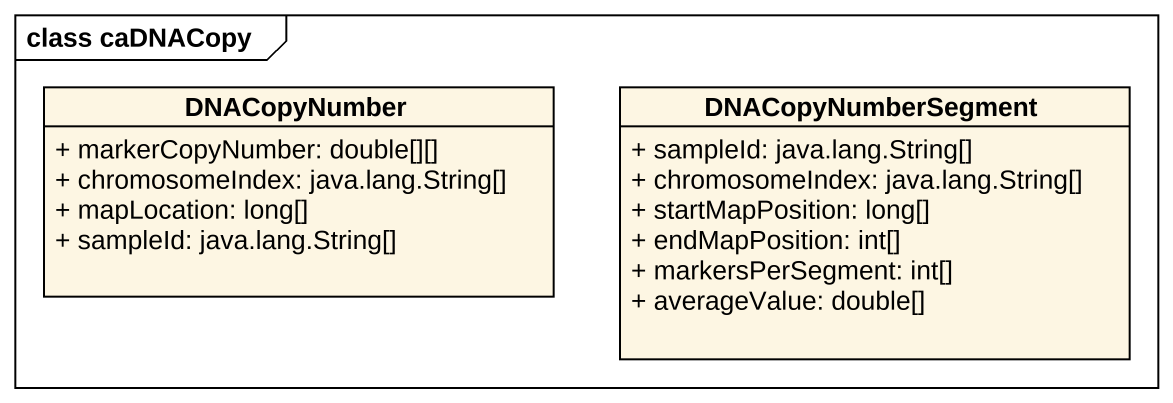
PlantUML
@startuml
mainframe class caDNACopy
hide circle
hide empty members
skinparam classAttributeIconSize 0
class DNACopyNumber {
  + markerCopyNumber: double[][]
  + chromosomeIndex: java.lang.String[]
  + mapLocation: long[]
  + sampleId: java.lang.String[]
}
class DNACopyNumberSegment {
  + sampleId: java.lang.String[]
  + chromosomeIndex: java.lang.String[]
  + startMapPosition: long[]
  + endMapPosition: int[]
  + markersPerSegment: int[]
  + averageValue: double[]
}
@enduml
